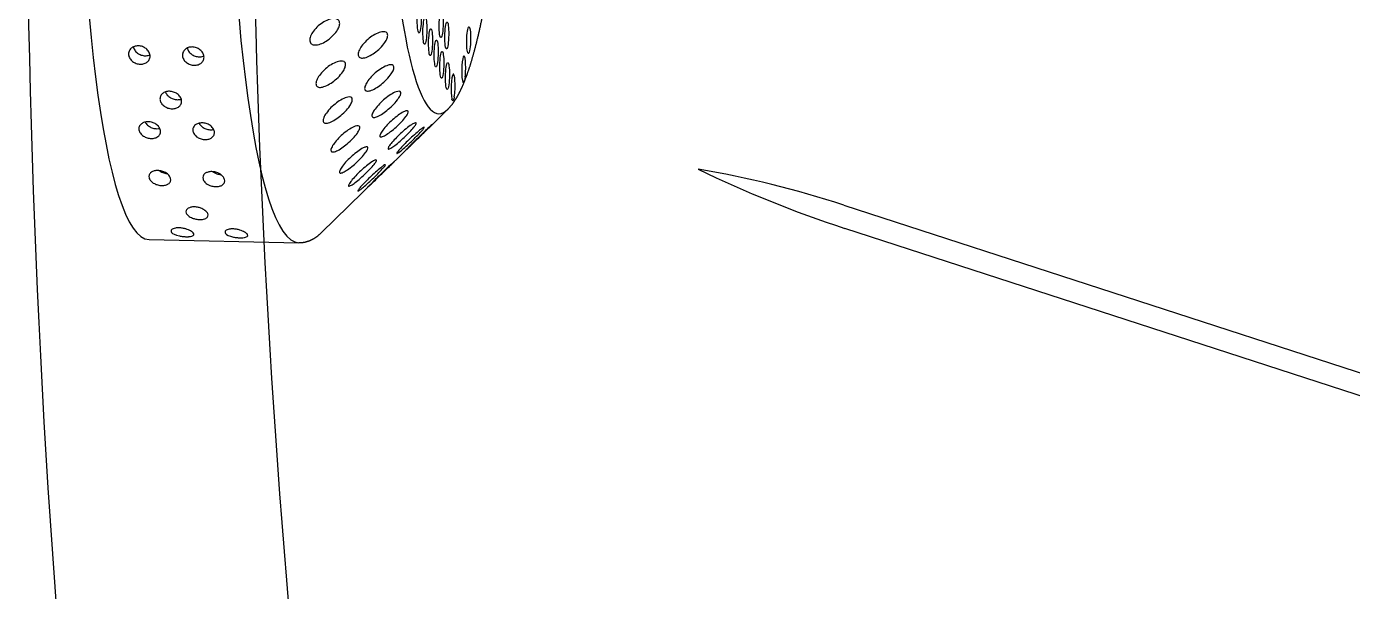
# Model space of a CAD drawing. Extents: x 398 to 508, y 628 to 778.
# Drawn here: x 424.415 to 428.916, y 686.064 to 687.982 of the extents above; entities that cross this region are included whole.
import ezdxf

# ---------------------------------------------------------------- set-up
doc = ezdxf.new("R2010")
doc.units = 0
doc.header["$MEASUREMENT"] = 0
doc.layers.add('1', color=4, linetype='Continuous')
doc.layers.add('DIM', color=3, linetype='Continuous')

# ---------------------------------------------------------------- blocks, each defined once
blk = doc.blocks.new('SUCTION')
at = {"layer": '1'}
for p, q in [((0.4816, 1.9416), (-0.0272, 1.9337)), ((-0.2826, 1.7079), (-0.1012, 1.898)), ((-0.4023, 1.5824), (-0.324, 1.6645)), ((-0.5163, 1.4629), (-0.4533, 1.5289))]:
    blk.add_line(p, q, dxfattribs=at)
for centre, major_axis, start_param, end_param in [((0.5106, 0.0668), (-0.0289, 1.8748), 3.141593, 6.283185), ((0.0017, 0.059), (-0.0289, 1.8748), 3.141593, 6.283185), ((-0.4641, 0.0518), (-0.022, 1.427), 2.994561, 6.430217)]:
    blk.add_ellipse(centre, major_axis=major_axis, ratio=0.145722, start_param=start_param, end_param=end_param, dxfattribs=at)
at = {"layer": '1', "color": 3}
for centre, start_param, end_param in [((-0.5313, 1.3876), 3.930767, 8.961115), ((-0.5107, 1.35), 0.253665, 6.53685), ((-0.565, 1.3253), 4.112585, 9.142933), ((-0.4902, 1.3125), 0.253665, 6.53685), ((-0.4697, 1.2749), 0.253665, 6.53685), ((-0.5782, 1.2255), 0.253665, 6.53685), ((-0.5034, 1.2127), 0.253665, 6.53685), ((-0.4492, 1.2374), 0.253665, 6.53685), ((-0.4829, 1.1751), 0.253665, 6.53685), ((-0.4286, 1.1998), 0.253665, 6.53685), ((-0.4081, 1.1623), 0.253665, 6.53685)]:
    blk.add_ellipse(centre, major_axis=(0.0007, -0.0455), ratio=0.145722, start_param=start_param, end_param=end_param, dxfattribs=at)
at = {"layer": '1'}
for points in [[(-0.0272, 1.9337), (-0.0449, 1.9317), (-0.0614, 1.9264), (-0.0763, 1.9186), (-0.0895, 1.909), (-0.1012, 1.898)], [(-0.5163, 1.4629), (-0.5315, 1.4441), (-0.5446, 1.4227), (-0.5564, 1.3987), (-0.5673, 1.3717), (-0.5776, 1.3416), (-0.5874, 1.3084), (-0.5967, 1.272), (-0.6056, 1.2324), (-0.6141, 1.1898), (-0.6221, 1.1442), (-0.6297, 1.0957), (-0.6368, 1.0443), (-0.6435, 0.9903), (-0.6497, 0.9337), (-0.6554, 0.8747), (-0.6606, 0.8135), (-0.6653, 0.7502), (-0.6695, 0.685), (-0.6731, 0.6181), (-0.6762, 0.5496)]]:
    blk.add_open_spline(points, degree=1, dxfattribs=at)
at = {"layer": '1', "color": 3}
for points, knots in [([(0.199, 1.8952), (0.1967, 1.8952), (0.1945, 1.8952), (0.1901, 1.8955), (0.1879, 1.8957), (0.1818, 1.8966), (0.1782, 1.8973), (0.1679, 1.9), (0.1626, 1.9022), (0.1544, 1.9066), (0.1517, 1.9087), (0.1463, 1.9147), (0.1458, 1.919), (0.1562, 1.9226), (0.1592, 1.9234), (0.1646, 1.924), (0.166, 1.9241), (0.1691, 1.9243), (0.1708, 1.9244), (0.174, 1.9244), (0.1758, 1.9244), (0.1792, 1.9243), (0.1809, 1.9243), (0.1876, 1.9238), (0.1925, 1.9232), (0.2109, 1.92), (0.2192, 1.9159), (0.2246, 1.9099), (0.2255, 1.9077), (0.2245, 1.9032), (0.2226, 1.9008), (0.2163, 1.8979), (0.2139, 1.8971), (0.2091, 1.8961), (0.2073, 1.8958), (0.2034, 1.8954), (0.2013, 1.8952), (0.199, 1.8952)], [0, 0, 0, 0, 0.0069049, 0.0069049, 0.0138098, 0.0138098, 0.0276196, 0.0276196, 0.0621946, 0.0621946, 0.0967696, 0.0967696, 0.172591, 0.172591, 0.1905104, 0.1905104, 0.1954315, 0.1954315, 0.2003527, 0.2003527, 0.2052739, 0.2052739, 0.2101951, 0.2101951, 0.2281145, 0.2281145, 0.3039359, 0.3039359, 0.3385109, 0.3385109, 0.3730859, 0.3730859, 0.3868957, 0.3868957, 0.3938006, 0.3938006, 0.4007055, 0.4007055, 0.4007055, 0.4007055]), ([(0.3822, 1.898), (0.3799, 1.898), (0.3776, 1.8981), (0.3732, 1.8983), (0.3711, 1.8986), (0.365, 1.8994), (0.3614, 1.9002), (0.3511, 1.9028), (0.3458, 1.905), (0.3376, 1.9094), (0.3348, 1.9116), (0.3294, 1.9176), (0.3289, 1.9219), (0.3393, 1.9255), (0.3424, 1.9262), (0.3478, 1.9268), (0.3492, 1.927), (0.3522, 1.9272), (0.3539, 1.9272), (0.3572, 1.9273), (0.3589, 1.9273), (0.3624, 1.9272), (0.3641, 1.9271), (0.3708, 1.9267), (0.3756, 1.926), (0.3941, 1.9229), (0.4024, 1.9187), (0.4077, 1.9127), (0.4087, 1.9105), (0.4076, 1.906), (0.4058, 1.9036), (0.3995, 1.9008), (0.397, 1.8999), (0.3922, 1.8989), (0.3905, 1.8986), (0.3866, 1.8982), (0.3844, 1.8981), (0.3822, 1.898)], [0, 0, 0, 0, 0.0069049, 0.0069049, 0.0138098, 0.0138098, 0.0276196, 0.0276196, 0.0621946, 0.0621946, 0.0967696, 0.0967696, 0.172591, 0.172591, 0.1905104, 0.1905104, 0.1954315, 0.1954315, 0.2003527, 0.2003527, 0.2052739, 0.2052739, 0.2101951, 0.2101951, 0.2281145, 0.2281145, 0.3039359, 0.3039359, 0.3385109, 0.3385109, 0.3730859, 0.3730859, 0.3868957, 0.3868957, 0.3938006, 0.3938006, 0.4007055, 0.4007055, 0.4007055, 0.4007055]), ([(0.3316, 1.8252), (0.3294, 1.8251), (0.3271, 1.8252), (0.3225, 1.8257), (0.3203, 1.826), (0.3139, 1.8272), (0.31, 1.8284), (0.3009, 1.8319), (0.2962, 1.8348), (0.2892, 1.8406), (0.2869, 1.8435), (0.2843, 1.8491), (0.2839, 1.8521), (0.2857, 1.8578), (0.2879, 1.8605), (0.2937, 1.8638), (0.2964, 1.8649), (0.3015, 1.8662), (0.3034, 1.8665), (0.3075, 1.867), (0.3097, 1.8672), (0.3143, 1.8673), (0.3166, 1.8672), (0.3211, 1.8668), (0.3234, 1.8665), (0.3297, 1.8654), (0.3335, 1.8644), (0.3427, 1.8613), (0.3475, 1.8587), (0.3548, 1.8532), (0.3573, 1.8502), (0.3598, 1.8447), (0.3603, 1.8417), (0.3585, 1.8357), (0.3563, 1.8328), (0.3502, 1.829), (0.3474, 1.8278), (0.3421, 1.8263), (0.3402, 1.8259), (0.3361, 1.8254), (0.3339, 1.8252), (0.3316, 1.8252)], [0, 0, 0, 0, 0.0068348, 0.0068348, 0.0136695, 0.0136695, 0.027339, 0.027339, 0.0535624, 0.0535624, 0.0797858, 0.0797858, 0.1072813, 0.1072813, 0.1347768, 0.1347768, 0.1487269, 0.1487269, 0.155702, 0.155702, 0.162677, 0.162677, 0.1696521, 0.1696521, 0.1766272, 0.1766272, 0.1905773, 0.1905773, 0.2180728, 0.2180728, 0.2455682, 0.2455682, 0.2717917, 0.2717917, 0.2980151, 0.2980151, 0.3116846, 0.3116846, 0.3185193, 0.3185193, 0.3253541, 0.3253541, 0.3253541, 0.3253541]), ([(0.4601, 1.7061), (0.4556, 1.7061), (0.4508, 1.7066), (0.4419, 1.7088), (0.4378, 1.7103), (0.4295, 1.7145), (0.4253, 1.7177), (0.4191, 1.7244), (0.4172, 1.7279), (0.4152, 1.7344), (0.4151, 1.738), (0.4174, 1.7446), (0.4197, 1.7478), (0.4255, 1.752), (0.4286, 1.7536), (0.4342, 1.7553), (0.4362, 1.7557), (0.4405, 1.7564), (0.4427, 1.7566), (0.4473, 1.7566), (0.4496, 1.7565), (0.4542, 1.756), (0.4565, 1.7556), (0.4632, 1.7541), (0.4672, 1.7526), (0.4756, 1.7487), (0.4798, 1.7456), (0.4861, 1.739), (0.4882, 1.7355), (0.4901, 1.729), (0.4902, 1.7255), (0.488, 1.7187), (0.4857, 1.7154), (0.4798, 1.711), (0.4766, 1.7093), (0.469, 1.7069), (0.4646, 1.7062), (0.4601, 1.7061)], [0, 0, 0, 0, 0.0136716, 0.0136716, 0.0273431, 0.0273431, 0.0484006, 0.0484006, 0.0694582, 0.0694582, 0.0910856, 0.0910856, 0.1127131, 0.1127131, 0.1264894, 0.1264894, 0.1333775, 0.1333775, 0.1402657, 0.1402657, 0.1471538, 0.1471538, 0.154042, 0.154042, 0.1678183, 0.1678183, 0.1894457, 0.1894457, 0.2110732, 0.2110732, 0.2321307, 0.2321307, 0.2531882, 0.2531882, 0.2668598, 0.2668598, 0.2805313, 0.2805313, 0.2805313, 0.2805313]), ([(-0.3042, 1.6852), (-0.299, 1.6907), (-0.2931, 1.6968), (-0.2816, 1.7089), (-0.2759, 1.7149), (-0.2669, 1.7242), (-0.2629, 1.7285), (-0.2581, 1.7333), (-0.2568, 1.7347), (-0.2546, 1.7368), (-0.2539, 1.7376), (-0.2529, 1.7384), (-0.2528, 1.7384), (-0.2532, 1.7378), (-0.2537, 1.7372), (-0.256, 1.7345), (-0.2587, 1.7315), (-0.2653, 1.7241), (-0.27, 1.719), (-0.2803, 1.708), (-0.2859, 1.7021), (-0.2968, 1.6907), (-0.303, 1.6843), (-0.3151, 1.6719), (-0.321, 1.6659), (-0.3295, 1.6574), (-0.3329, 1.654), (-0.3382, 1.6488), (-0.3401, 1.647), (-0.3417, 1.6456), (-0.3414, 1.646), (-0.339, 1.6486), (-0.3369, 1.6509), (-0.3309, 1.6573), (-0.3261, 1.6623), (-0.3155, 1.6734), (-0.3097, 1.6794), (-0.3042, 1.6852)], [0, 0, 0, 0, 0.0233552, 0.0233552, 0.0467103, 0.0467103, 0.0658795, 0.0658795, 0.0754641, 0.0754641, 0.0850487, 0.0850487, 0.0946332, 0.0946332, 0.1042178, 0.1042178, 0.123387, 0.123387, 0.1467421, 0.1467421, 0.1700973, 0.1700973, 0.1945396, 0.1945396, 0.2189818, 0.2189818, 0.2355966, 0.2355966, 0.2522113, 0.2522113, 0.2688261, 0.2688261, 0.2854408, 0.2854408, 0.3098831, 0.3098831, 0.3343253, 0.3343253, 0.3343253, 0.3343253]), ([(-0.2732, 1.704), (-0.2678, 1.7095), (-0.2619, 1.7156), (-0.2501, 1.7272), (-0.2443, 1.7328), (-0.2352, 1.7411), (-0.231, 1.7448), (-0.2262, 1.7485), (-0.2248, 1.7495), (-0.2226, 1.7508), (-0.2218, 1.7512), (-0.2209, 1.7511), (-0.2207, 1.7508), (-0.2211, 1.7494), (-0.2216, 1.7484), (-0.224, 1.7445), (-0.2267, 1.7408), (-0.2335, 1.7323), (-0.2383, 1.7268), (-0.2488, 1.7151), (-0.2545, 1.709), (-0.2656, 1.6976), (-0.2719, 1.6913), (-0.2842, 1.6795), (-0.2902, 1.674), (-0.2989, 1.6666), (-0.3024, 1.6637), (-0.3078, 1.6598), (-0.3097, 1.6587), (-0.3114, 1.6588), (-0.3111, 1.6599), (-0.3086, 1.664), (-0.3065, 1.6669), (-0.3003, 1.6744), (-0.2955, 1.68), (-0.2847, 1.6918), (-0.2788, 1.6981), (-0.2732, 1.704)], [0, 0, 0, 0, 0.0233552, 0.0233552, 0.0467103, 0.0467103, 0.0658795, 0.0658795, 0.0754641, 0.0754641, 0.0850487, 0.0850487, 0.0946332, 0.0946332, 0.1042178, 0.1042178, 0.123387, 0.123387, 0.1467421, 0.1467421, 0.1700973, 0.1700973, 0.1945396, 0.1945396, 0.2189818, 0.2189818, 0.2355966, 0.2355966, 0.2522113, 0.2522113, 0.2688261, 0.2688261, 0.2854408, 0.2854408, 0.3098831, 0.3098831, 0.3343253, 0.3343253, 0.3343253, 0.3343253]), ([(-0.2416, 1.6945), (-0.2362, 1.7001), (-0.2301, 1.706), (-0.2181, 1.7169), (-0.2122, 1.722), (-0.2029, 1.7292), (-0.1987, 1.7322), (-0.1938, 1.7348), (-0.1923, 1.7354), (-0.1901, 1.7359), (-0.1893, 1.7358), (-0.1884, 1.7349), (-0.1883, 1.7341), (-0.1886, 1.7319), (-0.1892, 1.7305), (-0.1916, 1.7256), (-0.1944, 1.7213), (-0.2014, 1.7119), (-0.2062, 1.7059), (-0.217, 1.6938), (-0.2228, 1.6876), (-0.2341, 1.6764), (-0.2405, 1.6703), (-0.2531, 1.6593), (-0.2592, 1.6544), (-0.268, 1.6482), (-0.2715, 1.6459), (-0.2771, 1.6434), (-0.279, 1.6431), (-0.2806, 1.6446), (-0.2804, 1.6464), (-0.2778, 1.6518), (-0.2756, 1.6552), (-0.2693, 1.6638), (-0.2644, 1.6699), (-0.2534, 1.6823), (-0.2473, 1.6887), (-0.2416, 1.6945)], [0, 0, 0, 0, 0.0233552, 0.0233552, 0.0467103, 0.0467103, 0.0658795, 0.0658795, 0.0754641, 0.0754641, 0.0850487, 0.0850487, 0.0946332, 0.0946332, 0.1042178, 0.1042178, 0.123387, 0.123387, 0.1467421, 0.1467421, 0.1700973, 0.1700973, 0.1945396, 0.1945396, 0.2189818, 0.2189818, 0.2355966, 0.2355966, 0.2522113, 0.2522113, 0.2688261, 0.2688261, 0.2854408, 0.2854408, 0.3098831, 0.3098831, 0.3343253, 0.3343253, 0.3343253, 0.3343253]), ([(0.2769, 1.7033), (0.2724, 1.7032), (0.2676, 1.7038), (0.2588, 1.7059), (0.2547, 1.7075), (0.2463, 1.7117), (0.2422, 1.7149), (0.236, 1.7216), (0.234, 1.7251), (0.2321, 1.7316), (0.232, 1.7351), (0.2342, 1.7418), (0.2366, 1.745), (0.2424, 1.7492), (0.2454, 1.7508), (0.251, 1.7525), (0.2531, 1.7529), (0.2573, 1.7536), (0.2596, 1.7537), (0.2641, 1.7538), (0.2665, 1.7537), (0.2711, 1.7532), (0.2734, 1.7528), (0.28, 1.7513), (0.284, 1.7498), (0.2924, 1.7458), (0.2967, 1.7428), (0.303, 1.7362), (0.305, 1.7327), (0.307, 1.7262), (0.3071, 1.7227), (0.3049, 1.7158), (0.3025, 1.7126), (0.2966, 1.7081), (0.2935, 1.7065), (0.2859, 1.7041), (0.2814, 1.7034), (0.2769, 1.7033)], [0, 0, 0, 0, 0.0136716, 0.0136716, 0.0273431, 0.0273431, 0.0484006, 0.0484006, 0.0694582, 0.0694582, 0.0910856, 0.0910856, 0.1127131, 0.1127131, 0.1264894, 0.1264894, 0.1333775, 0.1333775, 0.1402657, 0.1402657, 0.1471538, 0.1471538, 0.154042, 0.154042, 0.1678183, 0.1678183, 0.1894457, 0.1894457, 0.2110732, 0.2110732, 0.2321307, 0.2321307, 0.2531882, 0.2531882, 0.2668598, 0.2668598, 0.2805313, 0.2805313, 0.2805313, 0.2805313]), ([(0.2734, 1.7034), (0.2709, 1.705), (0.268, 1.7066), (0.2616, 1.7093), (0.2577, 1.7106), (0.2511, 1.712), (0.2489, 1.7123), (0.2462, 1.7126), (0.2459, 1.7126), (0.2456, 1.7126)], [0.10627562, 0.10627562, 0.10627562, 0.10627562, 0.12011122, 0.12011122, 0.13392931, 0.13392931, 0.14083836, 0.14083836, 0.14184706, 0.14184706, 0.14184706, 0.14184706]), ([(0.4565, 1.7062), (0.454, 1.7079), (0.4512, 1.7094), (0.4448, 1.7121), (0.4408, 1.7134), (0.4343, 1.7148), (0.432, 1.7151), (0.4294, 1.7154), (0.429, 1.7154), (0.4287, 1.7155)], [0.10627562, 0.10627562, 0.10627562, 0.10627562, 0.12011122, 0.12011122, 0.13392931, 0.13392931, 0.14083836, 0.14083836, 0.14184706, 0.14184706, 0.14184706, 0.14184706]), ([(-0.2101, 1.657), (-0.2045, 1.6625), (-0.1983, 1.6681), (-0.1861, 1.6782), (-0.1801, 1.6827), (-0.1707, 1.6886), (-0.1664, 1.6909), (-0.1614, 1.6923), (-0.16, 1.6925), (-0.1578, 1.6922), (-0.157, 1.6917), (-0.1561, 1.69), (-0.1559, 1.6888), (-0.1564, 1.6858), (-0.1569, 1.684), (-0.1594, 1.6781), (-0.1623, 1.6733), (-0.1694, 1.6631), (-0.1744, 1.6568), (-0.1854, 1.6444), (-0.1913, 1.6383), (-0.2028, 1.6274), (-0.2094, 1.6217), (-0.2221, 1.6117), (-0.2284, 1.6074), (-0.2373, 1.6025), (-0.2409, 1.6009), (-0.2465, 1.5997), (-0.2484, 1.6002), (-0.25, 1.6031), (-0.2497, 1.6057), (-0.2471, 1.6122), (-0.2448, 1.6162), (-0.2384, 1.6257), (-0.2333, 1.6321), (-0.2221, 1.645), (-0.2159, 1.6514), (-0.2101, 1.657)], [0, 0, 0, 0, 0.0233552, 0.0233552, 0.0467103, 0.0467103, 0.0658795, 0.0658795, 0.0754641, 0.0754641, 0.0850487, 0.0850487, 0.0946332, 0.0946332, 0.1042178, 0.1042178, 0.123387, 0.123387, 0.1467421, 0.1467421, 0.1700973, 0.1700973, 0.1945396, 0.1945396, 0.2189818, 0.2189818, 0.2355966, 0.2355966, 0.2522113, 0.2522113, 0.2688261, 0.2688261, 0.2854408, 0.2854408, 0.3098831, 0.3098831, 0.3343253, 0.3343253, 0.3343253, 0.3343253]), ([(-0.1791, 1.5922), (-0.1735, 1.5974), (-0.1671, 1.6026), (-0.1548, 1.6117), (-0.1487, 1.6155), (-0.1391, 1.6201), (-0.1348, 1.6216), (-0.1298, 1.6219), (-0.1284, 1.6216), (-0.1261, 1.6205), (-0.1253, 1.6195), (-0.1244, 1.6171), (-0.1243, 1.6155), (-0.1248, 1.6118), (-0.1254, 1.6097), (-0.128, 1.6029), (-0.131, 1.5977), (-0.1383, 1.5868), (-0.1434, 1.5803), (-0.1546, 1.5679), (-0.1607, 1.5619), (-0.1724, 1.5515), (-0.179, 1.5462), (-0.192, 1.5374), (-0.1983, 1.5339), (-0.2073, 1.5303), (-0.211, 1.5294), (-0.2165, 1.5297), (-0.2185, 1.5309), (-0.22, 1.5352), (-0.2197, 1.5384), (-0.217, 1.546), (-0.2146, 1.5504), (-0.208, 1.5607), (-0.2028, 1.5674), (-0.1913, 1.5804), (-0.1851, 1.5867), (-0.1791, 1.5922)], [0, 0, 0, 0, 0.0233552, 0.0233552, 0.0467103, 0.0467103, 0.0658795, 0.0658795, 0.0754641, 0.0754641, 0.0850487, 0.0850487, 0.0946332, 0.0946332, 0.1042178, 0.1042178, 0.123387, 0.123387, 0.1467421, 0.1467421, 0.1700973, 0.1700973, 0.1945396, 0.1945396, 0.2189818, 0.2189818, 0.2355966, 0.2355966, 0.2522113, 0.2522113, 0.2688261, 0.2688261, 0.2854408, 0.2854408, 0.3098831, 0.3098831, 0.3343253, 0.3343253, 0.3343253, 0.3343253]), ([(-0.4293, 1.5541), (-0.424, 1.5596), (-0.4181, 1.5658), (-0.4066, 1.5779), (-0.4009, 1.5839), (-0.3919, 1.5932), (-0.3879, 1.5975), (-0.3831, 1.6023), (-0.3818, 1.6037), (-0.3796, 1.6058), (-0.3788, 1.6066), (-0.3779, 1.6074), (-0.3778, 1.6074), (-0.3781, 1.6069), (-0.3786, 1.6062), (-0.381, 1.6035), (-0.3837, 1.6005), (-0.3903, 1.5931), (-0.395, 1.588), (-0.4053, 1.577), (-0.411, 1.571), (-0.4218, 1.5597), (-0.428, 1.5533), (-0.4401, 1.5409), (-0.446, 1.5349), (-0.4545, 1.5264), (-0.4579, 1.523), (-0.4632, 1.5178), (-0.4651, 1.516), (-0.4667, 1.5146), (-0.4664, 1.515), (-0.464, 1.5177), (-0.4619, 1.5199), (-0.4559, 1.5263), (-0.4511, 1.5313), (-0.4405, 1.5423), (-0.4347, 1.5484), (-0.4293, 1.5541)], [0, 0, 0, 0, 0.023389, 0.023389, 0.0467779, 0.0467779, 0.0659746, 0.0659746, 0.0755729, 0.0755729, 0.0851712, 0.0851712, 0.0947696, 0.0947696, 0.1043679, 0.1043679, 0.1235645, 0.1235645, 0.1469535, 0.1469535, 0.1703425, 0.1703425, 0.1947513, 0.1947513, 0.2191601, 0.2191601, 0.2357472, 0.2357472, 0.2523342, 0.2523342, 0.2689213, 0.2689213, 0.2855084, 0.2855084, 0.3099172, 0.3099172, 0.334326, 0.334326, 0.334326, 0.334326]), ([(-0.4007, 1.5719), (-0.3953, 1.5775), (-0.3893, 1.5835), (-0.3776, 1.5952), (-0.3718, 1.6007), (-0.3626, 1.6091), (-0.3585, 1.6128), (-0.3536, 1.6166), (-0.3522, 1.6175), (-0.35, 1.6189), (-0.3492, 1.6192), (-0.3483, 1.6192), (-0.3482, 1.6188), (-0.3485, 1.6174), (-0.349, 1.6164), (-0.3514, 1.6125), (-0.3541, 1.6088), (-0.361, 1.6003), (-0.3658, 1.5947), (-0.3763, 1.583), (-0.382, 1.5769), (-0.3931, 1.5655), (-0.3994, 1.5593), (-0.4117, 1.5475), (-0.4177, 1.542), (-0.4264, 1.5346), (-0.4298, 1.5317), (-0.4353, 1.5278), (-0.4372, 1.5268), (-0.4388, 1.5268), (-0.4385, 1.528), (-0.4361, 1.532), (-0.4339, 1.5349), (-0.4278, 1.5424), (-0.4229, 1.5479), (-0.4122, 1.5598), (-0.4063, 1.5661), (-0.4007, 1.5719)], [0, 0, 0, 0, 0.023389, 0.023389, 0.0467779, 0.0467779, 0.0659746, 0.0659746, 0.0755729, 0.0755729, 0.0851712, 0.0851712, 0.0947696, 0.0947696, 0.1043679, 0.1043679, 0.1235645, 0.1235645, 0.1469535, 0.1469535, 0.1703425, 0.1703425, 0.1947513, 0.1947513, 0.2191601, 0.2191601, 0.2357472, 0.2357472, 0.2523342, 0.2523342, 0.2689213, 0.2689213, 0.2855084, 0.2855084, 0.3099172, 0.3099172, 0.334326, 0.334326, 0.334326, 0.334326]), ([(-0.3716, 1.5637), (-0.3661, 1.5692), (-0.36, 1.5751), (-0.3481, 1.5861), (-0.3422, 1.5912), (-0.3328, 1.5984), (-0.3286, 1.6014), (-0.3237, 1.604), (-0.3223, 1.6046), (-0.3201, 1.6051), (-0.3193, 1.605), (-0.3183, 1.6042), (-0.3182, 1.6034), (-0.3186, 1.6012), (-0.3191, 1.5997), (-0.3215, 1.5948), (-0.3243, 1.5905), (-0.3313, 1.581), (-0.3362, 1.5751), (-0.3469, 1.5629), (-0.3528, 1.5568), (-0.364, 1.5455), (-0.3705, 1.5395), (-0.383, 1.5285), (-0.3891, 1.5236), (-0.3979, 1.5174), (-0.4015, 1.5151), (-0.407, 1.5126), (-0.4089, 1.5123), (-0.4106, 1.5138), (-0.4103, 1.5157), (-0.4078, 1.521), (-0.4055, 1.5244), (-0.3993, 1.533), (-0.3943, 1.539), (-0.3833, 1.5515), (-0.3773, 1.5579), (-0.3716, 1.5637)], [0, 0, 0, 0, 0.023389, 0.023389, 0.0467779, 0.0467779, 0.0659746, 0.0659746, 0.0755729, 0.0755729, 0.0851712, 0.0851712, 0.0947696, 0.0947696, 0.1043679, 0.1043679, 0.1235645, 0.1235645, 0.1469535, 0.1469535, 0.1703425, 0.1703425, 0.1947513, 0.1947513, 0.2191601, 0.2191601, 0.2357472, 0.2357472, 0.2523342, 0.2523342, 0.2689213, 0.2689213, 0.2855084, 0.2855084, 0.3099172, 0.3099172, 0.334326, 0.334326, 0.334326, 0.334326]), ([(0.3157, 1.5391), (0.3111, 1.539), (0.3063, 1.5397), (0.2972, 1.5422), (0.293, 1.5441), (0.2852, 1.5488), (0.2814, 1.5522), (0.2758, 1.5595), (0.2741, 1.5633), (0.2726, 1.5705), (0.2727, 1.5744), (0.2752, 1.5817), (0.2776, 1.5851), (0.2834, 1.5899), (0.2867, 1.5919), (0.2946, 1.5946), (0.2992, 1.5953), (0.3083, 1.5955), (0.3132, 1.5949), (0.3222, 1.5924), (0.3264, 1.5906), (0.3342, 1.586), (0.3381, 1.5827), (0.3437, 1.5755), (0.3455, 1.5716), (0.347, 1.5645), (0.3469, 1.5606), (0.3444, 1.5532), (0.342, 1.5497), (0.3362, 1.5448), (0.3328, 1.5427), (0.3248, 1.54), (0.3202, 1.5392), (0.3157, 1.5391)], [0, 0, 0, 0, 0.0137254, 0.0137254, 0.0274508, 0.0274508, 0.0453851, 0.0453851, 0.0633195, 0.0633195, 0.0815469, 0.0815469, 0.0997743, 0.0997743, 0.1135448, 0.1135448, 0.1273153, 0.1273153, 0.1410857, 0.1410857, 0.1548562, 0.1548562, 0.1730836, 0.1730836, 0.191311, 0.191311, 0.2092454, 0.2092454, 0.2271798, 0.2271798, 0.2409052, 0.2409052, 0.2546305, 0.2546305, 0.2546305, 0.2546305]), ([(0.4988, 1.5419), (0.4943, 1.5419), (0.4894, 1.5425), (0.4803, 1.545), (0.4761, 1.5469), (0.4683, 1.5517), (0.4645, 1.5551), (0.459, 1.5623), (0.4572, 1.5662), (0.4557, 1.5733), (0.4558, 1.5772), (0.4583, 1.5845), (0.4607, 1.5879), (0.4665, 1.5928), (0.4699, 1.5947), (0.4778, 1.5974), (0.4823, 1.5982), (0.4914, 1.5983), (0.4963, 1.5977), (0.5053, 1.5953), (0.5095, 1.5934), (0.5174, 1.5888), (0.5212, 1.5855), (0.5269, 1.5783), (0.5286, 1.5745), (0.5302, 1.5673), (0.5301, 1.5634), (0.5276, 1.556), (0.5252, 1.5526), (0.5193, 1.5476), (0.5159, 1.5456), (0.5079, 1.5428), (0.5033, 1.542), (0.4988, 1.5419)], [0, 0, 0, 0, 0.0137254, 0.0137254, 0.0274508, 0.0274508, 0.0453851, 0.0453851, 0.0633195, 0.0633195, 0.0815469, 0.0815469, 0.0997743, 0.0997743, 0.1135448, 0.1135448, 0.1273153, 0.1273153, 0.1410857, 0.1410857, 0.1548562, 0.1548562, 0.1730836, 0.1730836, 0.191311, 0.191311, 0.2092454, 0.2092454, 0.2271798, 0.2271798, 0.2409052, 0.2409052, 0.2546305, 0.2546305, 0.2546305, 0.2546305]), ([(-0.3426, 1.5296), (-0.337, 1.535), (-0.3308, 1.5407), (-0.3186, 1.5508), (-0.3126, 1.5553), (-0.3031, 1.5613), (-0.2988, 1.5635), (-0.2939, 1.565), (-0.2924, 1.5652), (-0.2902, 1.5648), (-0.2894, 1.5643), (-0.2885, 1.5626), (-0.2883, 1.5614), (-0.2888, 1.5585), (-0.2893, 1.5567), (-0.2918, 1.5507), (-0.2947, 1.5459), (-0.3019, 1.5357), (-0.3069, 1.5294), (-0.3178, 1.517), (-0.3238, 1.5109), (-0.3353, 1.5), (-0.3418, 1.4943), (-0.3546, 1.4843), (-0.3608, 1.48), (-0.3697, 1.4751), (-0.3733, 1.4735), (-0.3789, 1.4724), (-0.3808, 1.4729), (-0.3824, 1.4758), (-0.3821, 1.4783), (-0.3795, 1.4849), (-0.3772, 1.4888), (-0.3708, 1.4983), (-0.3657, 1.5047), (-0.3545, 1.5175), (-0.3484, 1.5239), (-0.3426, 1.5296)], [0, 0, 0, 0, 0.023389, 0.023389, 0.0467779, 0.0467779, 0.0659746, 0.0659746, 0.0755729, 0.0755729, 0.0851712, 0.0851712, 0.0947696, 0.0947696, 0.1043679, 0.1043679, 0.1235645, 0.1235645, 0.1469535, 0.1469535, 0.1703425, 0.1703425, 0.1947513, 0.1947513, 0.2191601, 0.2191601, 0.2357472, 0.2357472, 0.2523342, 0.2523342, 0.2689213, 0.2689213, 0.2855084, 0.2855084, 0.3099172, 0.3099172, 0.334326, 0.334326, 0.334326, 0.334326]), ([(0.3262, 1.5406), (0.3253, 1.5423), (0.3242, 1.5441), (0.3199, 1.5493), (0.3159, 1.5525), (0.3079, 1.557), (0.3038, 1.5587), (0.2948, 1.561), (0.2899, 1.5616), (0.2821, 1.5615), (0.2788, 1.5611), (0.2757, 1.5604)], [0.07459591, 0.07459591, 0.07459591, 0.07459591, 0.08376941, 0.08376941, 0.10280122, 0.10280122, 0.11656798, 0.11656798, 0.13033474, 0.13033474, 0.14038295, 0.14038295, 0.14038295, 0.14038295]), ([(0.5094, 1.5434), (0.5085, 1.5451), (0.5073, 1.5469), (0.503, 1.5521), (0.4991, 1.5554), (0.4911, 1.5598), (0.4869, 1.5615), (0.4779, 1.5639), (0.4731, 1.5645), (0.4652, 1.5643), (0.4619, 1.5639), (0.4588, 1.5632)], [0.07459591, 0.07459591, 0.07459591, 0.07459591, 0.08376941, 0.08376941, 0.10280122, 0.10280122, 0.11656798, 0.11656798, 0.13033474, 0.13033474, 0.14038295, 0.14038295, 0.14038295, 0.14038295]), ([(-0.314, 1.4703), (-0.3083, 1.4755), (-0.302, 1.4808), (-0.2896, 1.4899), (-0.2835, 1.4937), (-0.274, 1.4983), (-0.2696, 1.4998), (-0.2646, 1.5001), (-0.2632, 1.4998), (-0.261, 1.4987), (-0.2602, 1.4977), (-0.2593, 1.4953), (-0.2592, 1.4937), (-0.2596, 1.49), (-0.2602, 1.4879), (-0.2629, 1.4811), (-0.2658, 1.4758), (-0.2731, 1.4649), (-0.2783, 1.4584), (-0.2895, 1.446), (-0.2955, 1.44), (-0.3072, 1.4297), (-0.3139, 1.4244), (-0.3268, 1.4156), (-0.3332, 1.412), (-0.3422, 1.4085), (-0.3458, 1.4076), (-0.3514, 1.4079), (-0.3533, 1.4091), (-0.3549, 1.4134), (-0.3545, 1.4166), (-0.3518, 1.4242), (-0.3494, 1.4286), (-0.3428, 1.4389), (-0.3377, 1.4455), (-0.3262, 1.4585), (-0.3199, 1.4648), (-0.314, 1.4703)], [0, 0, 0, 0, 0.023389, 0.023389, 0.0467779, 0.0467779, 0.0659746, 0.0659746, 0.0755729, 0.0755729, 0.0851712, 0.0851712, 0.0947696, 0.0947696, 0.1043679, 0.1043679, 0.1235645, 0.1235645, 0.1469535, 0.1469535, 0.1703425, 0.1703425, 0.1947513, 0.1947513, 0.2191601, 0.2191601, 0.2357472, 0.2357472, 0.2523342, 0.2523342, 0.2689213, 0.2689213, 0.2855084, 0.2855084, 0.3099172, 0.3099172, 0.334326, 0.334326, 0.334326, 0.334326]), ([(-0.1493, 1.501), (-0.1435, 1.5059), (-0.1371, 1.5107), (-0.1245, 1.5186), (-0.1184, 1.5217), (-0.1087, 1.5249), (-0.1043, 1.5256), (-0.0993, 1.5246), (-0.0979, 1.524), (-0.0957, 1.522), (-0.0949, 1.5207), (-0.0941, 1.5174), (-0.094, 1.5155), (-0.0945, 1.5112), (-0.0951, 1.5088), (-0.0979, 1.5012), (-0.101, 1.4956), (-0.1085, 1.4842), (-0.1137, 1.4777), (-0.1251, 1.4655), (-0.1313, 1.4598), (-0.1432, 1.4501), (-0.1499, 1.4453), (-0.1631, 1.4377), (-0.1695, 1.435), (-0.1786, 1.4329), (-0.1822, 1.4327), (-0.1878, 1.4344), (-0.1898, 1.4363), (-0.1912, 1.4419), (-0.1908, 1.4457), (-0.188, 1.4543), (-0.1855, 1.4591), (-0.1787, 1.47), (-0.1734, 1.4768), (-0.1617, 1.4897), (-0.1553, 1.4958), (-0.1493, 1.501)], [0, 0, 0, 0, 0.0233552, 0.0233552, 0.0467103, 0.0467103, 0.0658795, 0.0658795, 0.0754641, 0.0754641, 0.0850487, 0.0850487, 0.0946332, 0.0946332, 0.1042178, 0.1042178, 0.123387, 0.123387, 0.1467421, 0.1467421, 0.1700973, 0.1700973, 0.1945396, 0.1945396, 0.2189818, 0.2189818, 0.2355966, 0.2355966, 0.2522113, 0.2522113, 0.2688261, 0.2688261, 0.2854408, 0.2854408, 0.3098831, 0.3098831, 0.3343253, 0.3343253, 0.3343253, 0.3343253]), ([(0.4303, 1.4359), (0.4258, 1.4359), (0.4209, 1.4365), (0.4117, 1.4392), (0.4075, 1.4413), (0.3999, 1.4463), (0.3962, 1.4498), (0.3909, 1.4572), (0.3893, 1.4612), (0.388, 1.4687), (0.3882, 1.4727), (0.3908, 1.4803), (0.3932, 1.4838), (0.399, 1.4889), (0.4025, 1.491), (0.4106, 1.4939), (0.4152, 1.4947), (0.4243, 1.4948), (0.4292, 1.4942), (0.4383, 1.4915), (0.4426, 1.4896), (0.4502, 1.4847), (0.4539, 1.4813), (0.4592, 1.4738), (0.4609, 1.4698), (0.4622, 1.4624), (0.462, 1.4583), (0.4594, 1.4507), (0.457, 1.4472), (0.4512, 1.4419), (0.4476, 1.4398), (0.4395, 1.4368), (0.4348, 1.436), (0.4303, 1.4359)], [0, 0, 0, 0, 0.0137586, 0.0137586, 0.0275172, 0.0275172, 0.044295, 0.044295, 0.0610729, 0.0610729, 0.0780627, 0.0780627, 0.0950526, 0.0950526, 0.108841, 0.108841, 0.1226293, 0.1226293, 0.1364177, 0.1364177, 0.1502061, 0.1502061, 0.167196, 0.167196, 0.1841858, 0.1841858, 0.2009637, 0.2009637, 0.2177415, 0.2177415, 0.2315001, 0.2315001, 0.2452587, 0.2452587, 0.2452587, 0.2452587]), ([(0.444, 1.4385), (0.4431, 1.4412), (0.4416, 1.4439), (0.437, 1.4502), (0.4332, 1.4536), (0.4255, 1.4583), (0.4213, 1.4603), (0.4122, 1.4628), (0.4073, 1.4634), (0.3982, 1.4633), (0.3936, 1.4625), (0.3896, 1.4611)], [0.06697775, 0.06697775, 0.06697775, 0.06697775, 0.07946388, 0.07946388, 0.09696122, 0.09696122, 0.11074218, 0.11074218, 0.12452314, 0.12452314, 0.13823061, 0.13823061, 0.13823061, 0.13823061]), ([(-0.5365, 1.4196), (-0.5361, 1.4225), (-0.5355, 1.425), (-0.5341, 1.4295), (-0.5332, 1.4313), (-0.5318, 1.4332), (-0.5312, 1.4333), (-0.5301, 1.4321), (-0.5296, 1.4306), (-0.5289, 1.4283)], [-0.10334717, -0.10334717, -0.10334717, -0.10334717, -0.09099542, -0.09099542, -0.07615637, -0.07615637, -0.06155718, -0.06155718, -0.04630625, -0.04630625, -0.04630625, -0.04630625]), ([(-0.2865, 1.3867), (-0.2807, 1.3916), (-0.2743, 1.3964), (-0.2617, 1.4044), (-0.2556, 1.4075), (-0.2459, 1.4107), (-0.2415, 1.4114), (-0.2365, 1.4104), (-0.2351, 1.4098), (-0.2329, 1.4078), (-0.2321, 1.4065), (-0.2312, 1.4032), (-0.2311, 1.4013), (-0.2317, 1.397), (-0.2323, 1.3946), (-0.2351, 1.387), (-0.2381, 1.3814), (-0.2457, 1.37), (-0.2509, 1.3634), (-0.2623, 1.3512), (-0.2685, 1.3455), (-0.2804, 1.3358), (-0.2872, 1.331), (-0.3003, 1.3235), (-0.3067, 1.3208), (-0.3158, 1.3187), (-0.3194, 1.3185), (-0.325, 1.3202), (-0.3269, 1.3221), (-0.3284, 1.3277), (-0.328, 1.3315), (-0.3251, 1.3401), (-0.3227, 1.3449), (-0.3159, 1.3557), (-0.3106, 1.3625), (-0.2989, 1.3755), (-0.2925, 1.3816), (-0.2865, 1.3867)], [0, 0, 0, 0, 0.023389, 0.023389, 0.0467779, 0.0467779, 0.0659746, 0.0659746, 0.0755729, 0.0755729, 0.0851712, 0.0851712, 0.0947696, 0.0947696, 0.1043679, 0.1043679, 0.1235645, 0.1235645, 0.1469535, 0.1469535, 0.1703425, 0.1703425, 0.1947513, 0.1947513, 0.2191601, 0.2191601, 0.2357472, 0.2357472, 0.2523342, 0.2523342, 0.2689213, 0.2689213, 0.2855084, 0.2855084, 0.3099172, 0.3099172, 0.334326, 0.334326, 0.334326, 0.334326]), ([(-0.121, 1.385), (-0.1151, 1.3895), (-0.1086, 1.3938), (-0.0959, 1.4004), (-0.0897, 1.4027), (-0.0799, 1.4045), (-0.0756, 1.4044), (-0.0706, 1.4022), (-0.0692, 1.4012), (-0.067, 1.3984), (-0.0662, 1.3967), (-0.0654, 1.3928), (-0.0654, 1.3906), (-0.066, 1.3856), (-0.0667, 1.383), (-0.0696, 1.3748), (-0.0727, 1.3689), (-0.0805, 1.3573), (-0.0858, 1.3508), (-0.0975, 1.3389), (-0.1038, 1.3336), (-0.1159, 1.3247), (-0.1227, 1.3205), (-0.136, 1.3144), (-0.1424, 1.3125), (-0.1516, 1.3119), (-0.1552, 1.3124), (-0.1608, 1.3155), (-0.1627, 1.3181), (-0.1641, 1.3249), (-0.1636, 1.3293), (-0.1606, 1.3387), (-0.158, 1.3437), (-0.151, 1.355), (-0.1456, 1.3618), (-0.1336, 1.3745), (-0.1271, 1.3803), (-0.121, 1.385)], [0, 0, 0, 0, 0.0233552, 0.0233552, 0.0467103, 0.0467103, 0.0658795, 0.0658795, 0.0754641, 0.0754641, 0.0850487, 0.0850487, 0.0946332, 0.0946332, 0.1042178, 0.1042178, 0.123387, 0.123387, 0.1467421, 0.1467421, 0.1700973, 0.1700973, 0.1945396, 0.1945396, 0.2189818, 0.2189818, 0.2355966, 0.2355966, 0.2522113, 0.2522113, 0.2688261, 0.2688261, 0.2854408, 0.2854408, 0.3098831, 0.3098831, 0.3343253, 0.3343253, 0.3343253, 0.3343253]), ([(-0.5709, 1.3509), (-0.5706, 1.3543), (-0.5701, 1.3574), (-0.5688, 1.3633), (-0.568, 1.3658), (-0.5667, 1.3695), (-0.5661, 1.3705), (-0.5651, 1.371), (-0.5646, 1.3705), (-0.5638, 1.3691)], [-0.10334717, -0.10334717, -0.10334717, -0.10334717, -0.09099542, -0.09099542, -0.07615637, -0.07615637, -0.06155718, -0.06155718, -0.04630625, -0.04630625, -0.04630625, -0.04630625]), ([(0.3587, 1.2828), (0.3541, 1.2827), (0.3492, 1.2834), (0.34, 1.2863), (0.3357, 1.2885), (0.3283, 1.2938), (0.3248, 1.2974), (0.3199, 1.3052), (0.3183, 1.3093), (0.3172, 1.3171), (0.3175, 1.3213), (0.3203, 1.3291), (0.3227, 1.3328), (0.3285, 1.3382), (0.3321, 1.3405), (0.3404, 1.3436), (0.3451, 1.3444), (0.3542, 1.3446), (0.3591, 1.3439), (0.3683, 1.341), (0.3726, 1.3389), (0.3801, 1.3336), (0.3835, 1.3301), (0.3886, 1.3224), (0.3901, 1.3182), (0.3913, 1.3104), (0.391, 1.3062), (0.3882, 1.2984), (0.3858, 1.2947), (0.3799, 1.2892), (0.3763, 1.2869), (0.3679, 1.2837), (0.3632, 1.2829), (0.3587, 1.2828)], [0, 0, 0, 0, 0.0137992, 0.0137992, 0.0275983, 0.0275983, 0.0432499, 0.0432499, 0.0589015, 0.0589015, 0.0746941, 0.0746941, 0.0904868, 0.0904868, 0.1043038, 0.1043038, 0.1181207, 0.1181207, 0.1319377, 0.1319377, 0.1457547, 0.1457547, 0.1615473, 0.1615473, 0.17734, 0.17734, 0.1929915, 0.1929915, 0.2086431, 0.2086431, 0.2224423, 0.2224423, 0.2362415, 0.2362415, 0.2362415, 0.2362415]), ([(0.375, 1.2866), (0.3743, 1.2902), (0.3728, 1.294), (0.3679, 1.3013), (0.3643, 1.3048), (0.3568, 1.3099), (0.3526, 1.312), (0.3434, 1.3148), (0.3385, 1.3155), (0.3294, 1.3154), (0.3247, 1.3145), (0.3197, 1.3127), (0.3188, 1.3123), (0.318, 1.3119)], [0.06062855, 0.06062855, 0.06062855, 0.06062855, 0.07544879, 0.07544879, 0.09151617, 0.09151617, 0.10532637, 0.10532637, 0.11913657, 0.11913657, 0.13294677, 0.13294677, 0.13590198, 0.13590198, 0.13590198, 0.13590198]), ([(0.5418, 1.2856), (0.5373, 1.2855), (0.5323, 1.2862), (0.5231, 1.2892), (0.5189, 1.2914), (0.5114, 1.2967), (0.508, 1.3002), (0.503, 1.308), (0.5015, 1.3121), (0.5003, 1.3199), (0.5007, 1.3242), (0.5034, 1.332), (0.5058, 1.3356), (0.5117, 1.341), (0.5153, 1.3433), (0.5236, 1.3464), (0.5282, 1.3472), (0.5374, 1.3474), (0.5423, 1.3467), (0.5515, 1.3438), (0.5558, 1.3417), (0.5632, 1.3365), (0.5667, 1.3329), (0.5717, 1.3252), (0.5733, 1.3211), (0.5744, 1.3133), (0.5741, 1.3091), (0.5714, 1.3012), (0.5689, 1.2976), (0.5631, 1.292), (0.5594, 1.2897), (0.5511, 1.2865), (0.5464, 1.2857), (0.5418, 1.2856)], [0, 0, 0, 0, 0.0137992, 0.0137992, 0.0275983, 0.0275983, 0.0432499, 0.0432499, 0.0589015, 0.0589015, 0.0746941, 0.0746941, 0.0904868, 0.0904868, 0.1043038, 0.1043038, 0.1181207, 0.1181207, 0.1319377, 0.1319377, 0.1457547, 0.1457547, 0.1615473, 0.1615473, 0.17734, 0.17734, 0.1929915, 0.1929915, 0.2086431, 0.2086431, 0.2224423, 0.2224423, 0.2362415, 0.2362415, 0.2362415, 0.2362415]), ([(0.5581, 1.2894), (0.5574, 1.293), (0.5559, 1.2968), (0.551, 1.3041), (0.5475, 1.3076), (0.54, 1.3127), (0.5357, 1.3149), (0.5265, 1.3177), (0.5216, 1.3183), (0.5125, 1.3182), (0.5078, 1.3174), (0.5028, 1.3155), (0.502, 1.3151), (0.5011, 1.3148)], [0.06062855, 0.06062855, 0.06062855, 0.06062855, 0.07544879, 0.07544879, 0.09151617, 0.09151617, 0.10532637, 0.10532637, 0.11913657, 0.11913657, 0.13294677, 0.13294677, 0.13590198, 0.13590198, 0.13590198, 0.13590198]), ([(-0.2604, 1.2803), (-0.2545, 1.2848), (-0.248, 1.2891), (-0.2353, 1.2957), (-0.2291, 1.2981), (-0.2193, 1.2998), (-0.215, 1.2997), (-0.2099, 1.2976), (-0.2085, 1.2965), (-0.2064, 1.2938), (-0.2056, 1.2921), (-0.2048, 1.2881), (-0.2048, 1.2859), (-0.2054, 1.281), (-0.206, 1.2783), (-0.2089, 1.2701), (-0.2121, 1.2642), (-0.2199, 1.2526), (-0.2252, 1.2461), (-0.2369, 1.2342), (-0.2432, 1.2288), (-0.2553, 1.22), (-0.2621, 1.2158), (-0.2754, 1.2098), (-0.2818, 1.2079), (-0.291, 1.2073), (-0.2946, 1.2077), (-0.3002, 1.2108), (-0.3021, 1.2135), (-0.3034, 1.2202), (-0.303, 1.2246), (-0.2999, 1.234), (-0.2974, 1.239), (-0.2904, 1.2503), (-0.285, 1.2571), (-0.273, 1.2698), (-0.2665, 1.2756), (-0.2604, 1.2803)], [0, 0, 0, 0, 0.023389, 0.023389, 0.0467779, 0.0467779, 0.0659746, 0.0659746, 0.0755729, 0.0755729, 0.0851712, 0.0851712, 0.0947696, 0.0947696, 0.1043679, 0.1043679, 0.1235645, 0.1235645, 0.1469535, 0.1469535, 0.1703425, 0.1703425, 0.1947513, 0.1947513, 0.2191601, 0.2191601, 0.2357472, 0.2357472, 0.2523342, 0.2523342, 0.2689213, 0.2689213, 0.2855084, 0.2855084, 0.3099172, 0.3099172, 0.334326, 0.334326, 0.334326, 0.334326]), ([(-0.0948, 1.2463), (-0.0889, 1.2504), (-0.0823, 1.2541), (-0.0694, 1.2593), (-0.0632, 1.2608), (-0.0534, 1.261), (-0.049, 1.2601), (-0.044, 1.2568), (-0.0426, 1.2554), (-0.0405, 1.2519), (-0.0398, 1.2498), (-0.0391, 1.2453), (-0.0391, 1.2428), (-0.0398, 1.2374), (-0.0405, 1.2345), (-0.0435, 1.2258), (-0.0468, 1.2198), (-0.0548, 1.2081), (-0.0603, 1.2017), (-0.0721, 1.1904), (-0.0785, 1.1855), (-0.0908, 1.1776), (-0.0977, 1.1741), (-0.1111, 1.1696), (-0.1176, 1.1685), (-0.1268, 1.1694), (-0.1304, 1.1706), (-0.1359, 1.175), (-0.1378, 1.1783), (-0.139, 1.1862), (-0.1385, 1.191), (-0.1353, 1.201), (-0.1326, 1.2063), (-0.1254, 1.2177), (-0.1199, 1.2245), (-0.1077, 1.2367), (-0.101, 1.2421), (-0.0948, 1.2463)], [0, 0, 0, 0, 0.0233552, 0.0233552, 0.0467103, 0.0467103, 0.0658795, 0.0658795, 0.0754641, 0.0754641, 0.0850487, 0.0850487, 0.0946332, 0.0946332, 0.1042178, 0.1042178, 0.123387, 0.123387, 0.1467421, 0.1467421, 0.1700973, 0.1700973, 0.1945396, 0.1945396, 0.2189818, 0.2189818, 0.2355966, 0.2355966, 0.2522113, 0.2522113, 0.2688261, 0.2688261, 0.2854408, 0.2854408, 0.3098831, 0.3098831, 0.3343253, 0.3343253, 0.3343253, 0.3343253])]:
    blk.add_open_spline(points, degree=3, knots=knots, dxfattribs=at)
blk = doc.blocks.new('2013GLEAM')
at = {"layer": '1', "color": 3, "linetype": 'Continuous'}
for p, q in [((29.1123, 43.9154), (32.7455, 42.7349)), ((32.6535, 42.6869), (29.1156, 43.8364))]:
    blk.add_line(p, q, dxfattribs=at)
for centre, radius, start, end in [((62.4654, 45.2491), 36.1279, 168.12972, 190.95784), ((47.1826, 14.5805), 31.6878, 44.69289, 128.09165), ((28.0613, 40.7118), 3.3716, 71.8368, 80.502), ((30.3461, 47.6068), 3.966, 244.1635, 251.926), ((47.1712, 14.7018), 28.6822, 45.42759, 127.71019)]:
    blk.add_arc(centre, radius, start, end, dxfattribs=at)
at = {"layer": '1', "color": 2, "linetype": 'Continuous'}
blk.add_arc((60.2341, 45.4282), 33.1315, 168.5048, 190.27305, dxfattribs=at)
at = {"layer": 'DIM', "rotation": 177.9341190190339}
blk.add_blockref('SUCTION', (27.3049, 45.7213), dxfattribs=at)

msp = doc.modelspace()

# ---------------------------------------------------------------- block references
at = {"layer": '1'}
msp.add_blockref('2013GLEAM', (398.077, 643.4604), dxfattribs=at)

doc.saveas('drawing.dxf')
